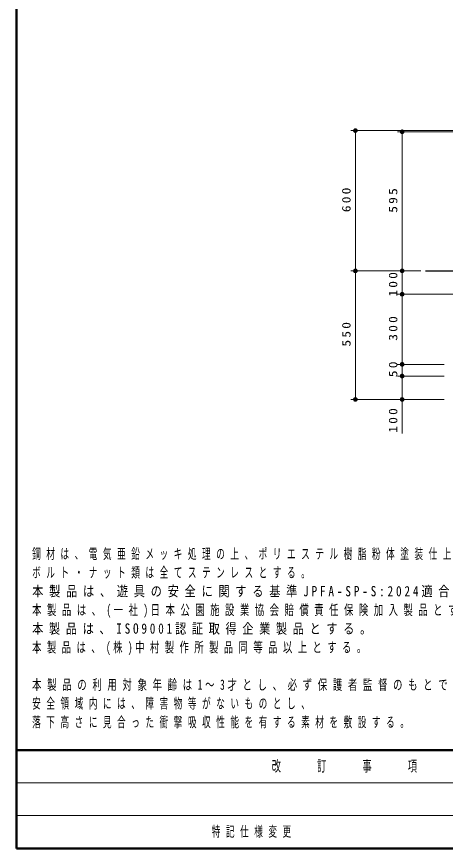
# Model space of a CAD drawing. Units: millimetres on the paper, scale 1:20. Extents: x -385 to 0, y 0 to 267.
# Drawn here: x -385 to -293.3, y 0 to 177.9 of the extents above; entities that cross this region are included whole.
import ezdxf

# ---------------------------------------------------------------- set-up
doc = ezdxf.new("R2010")
doc.units = ezdxf.units.MM
doc.layers.add('LY_1', color=7, linetype='Continuous', lineweight=13)
doc.styles.add('ＭＳ ゴシック', font='')
doc.styles.get('ＭＳ ゴシック').set_extended_font_data('MS Gothic')

# ---------------------------------------------------------------- blocks, each defined once
blk = doc.blocks.new('filled_dot')
at = {"color": 0, "linetype": 'Continuous', "lineweight": -2, "const_width": 1.25}
blk.add_lwpolyline([(-0.625, 0, 1), (0.625, 0, 1)], format="xyb", close=True, dxfattribs=at)

msp = doc.modelspace()

# ---------------------------------------------------------------- linework, layer by layer
at = {"layer": 'LY_1', "lineweight": 50}
for p, q in [((-385, 267), (-385, 0)), ((-385, 21), (0, 21)), ((-385, 0), (0, 0))]:
    msp.add_line(p, q, dxfattribs=at)
at = {"layer": 'LY_1'}
for p, q in [((-285.033, 153.527), (-313.52, 153.527)), ((-312.52, 123.527), (-312.52, 153.527)), ((-251.02, 153.277), (-303.52, 153.277)), ((-302.52, 123.527), (-302.52, 153.277)), ((-298.52, 123.527), (-313.52, 123.527)), ((-312.52, 96.027), (-312.52, 123.527)), ((-298.52, 123.527), (-303.52, 123.527)), ((-302.52, 118.527), (-302.52, 123.527)), ((-290.52, 118.527), (-303.52, 118.527)), ((-302.52, 103.527), (-302.52, 118.527)), ((-293.52, 103.527), (-303.52, 103.527)), ((-302.52, 101.027), (-302.52, 103.527)), ((-293.52, 101.027), (-303.52, 101.027)), ((-302.52, 88.767), (-302.52, 101.027)), ((-303.52, 96.027), (-313.52, 96.027)), ((-293.52, 96.027), (-303.52, 96.027)), ((-385, 14), (-243.5, 14)), ((-385, 7), (-243.5, 7))]:
    msp.add_line(p, q, dxfattribs=at)
at = {"layer": 'LY_1', "lineweight": 25}
msp.add_line((-297.52, 123.527), (-284.033, 123.527), dxfattribs=at)

# ---------------------------------------------------------------- block references
at = {"layer": 'LY_1', "xscale": 0.4, "yscale": 0.4}
for p, rotation in [((-312.52, 153.527), 270), ((-302.52, 153.277), 270), ((-312.52, 123.527), 90), ((-312.52, 123.527), 270), ((-302.52, 123.527), 90), ((-302.52, 123.527), 270), ((-302.52, 118.527), 270), ((-302.52, 118.527), 90), ((-302.52, 103.527), 270), ((-302.52, 103.527), 90), ((-302.52, 101.027), 90), ((-302.52, 101.027), 270), ((-312.52, 96.027), 90), ((-302.52, 96.027), 90)]:
    msp.add_blockref('filled_dot', p, dxfattribs=dict(at, rotation=rotation))

# ---------------------------------------------------------------- texts
at = {"layer": 'LY_1', "char_height": 1.833, "attachment_point": 8, "rotation": 90, "style": 'ＭＳ ゴシック'}
for s, insert in [('\\T1.33;\\W1.15;600', (-313.52, 138.944)), ('\\T1.33;\\W1.15;595', (-303.52, 138.819)), ('\\T1.33;\\W1.15;100', (-303.52, 120.871)), ('\\T1.33;\\W1.15;550', (-313.52, 110.192)), ('\\T1.33;\\W1.15;300', (-303.52, 111.444)), ('\\T1.34;\\W1.15;50', (-303.52, 102.705)), ('\\T1.33;\\W1.15;100', (-303.52, 91.767))]:
    msp.add_mtext(s, dxfattribs=dict(at, insert=insert))
at = {"layer": 'LY_1', "style": 'ＭＳ ゴシック'}
for s, insert, char_height, attachment_point in [('\\T1.64;\\W0.6;鋼材は、電気亜鉛メッキ処理の上、ポリエステル樹脂粉体塗装仕上げとする。', (-381.683, 64.12), 2.199, 1), ('\\T1.64;\\W0.6;ボルト・ナット類は全てステンレスとする。', (-381.683, 60.12), 2.199, 1), ('\\T1.51;\\W0.8;本製品は、遊具の安全に関する基準JPFA-SP-S:2024適合製品とする。', (-381.683, 56.12), 2.199, 1), ('\\T1.59;\\W0.65;本製品は、(一社)日本公園施設業協会賠償責任保険加入製品とする。', (-381.683, 52.12), 2.199, 1), ('\\T1.5;\\W0.8;本製品は、ISO9001認証取得企業製品とする。', (-381.683, 48.12), 2.199, 1), ('\\T1.58;\\W0.65;本製品は、(株)中村製作所製品同等品以上とする。', (-381.683, 44.12), 2.199, 1), ('\\T1.61;\\W0.65;本製品の利用対象年齢は1～3才とし、必ず保護者監督のもとで遊ばせるものとする。', (-381.683, 36.12), 2.199, 1), ('\\T1.64;\\W0.6;安全領域内には、障害物等がないものとし、', (-381.683, 32.12), 2.199, 1), ('\\T1.64;\\W0.6;落下高さに見合った衝撃吸収性能を有する素材を敷設する。', (-381.683, 28.12), 2.199, 1), ('\\T1.64;\\W0.6;改\u3000\u3000訂\u3000\u3000事\u3000\u3000項', (-314.25, 17.5), 2.346, 5), ('\\T1.64;\\W0.6;特記仕様変更', (-343.25, 3.5), 2.199, 4)]:
    msp.add_mtext(s, dxfattribs=dict(at, insert=insert, char_height=char_height, attachment_point=attachment_point))

doc.saveas('drawing.dxf')
